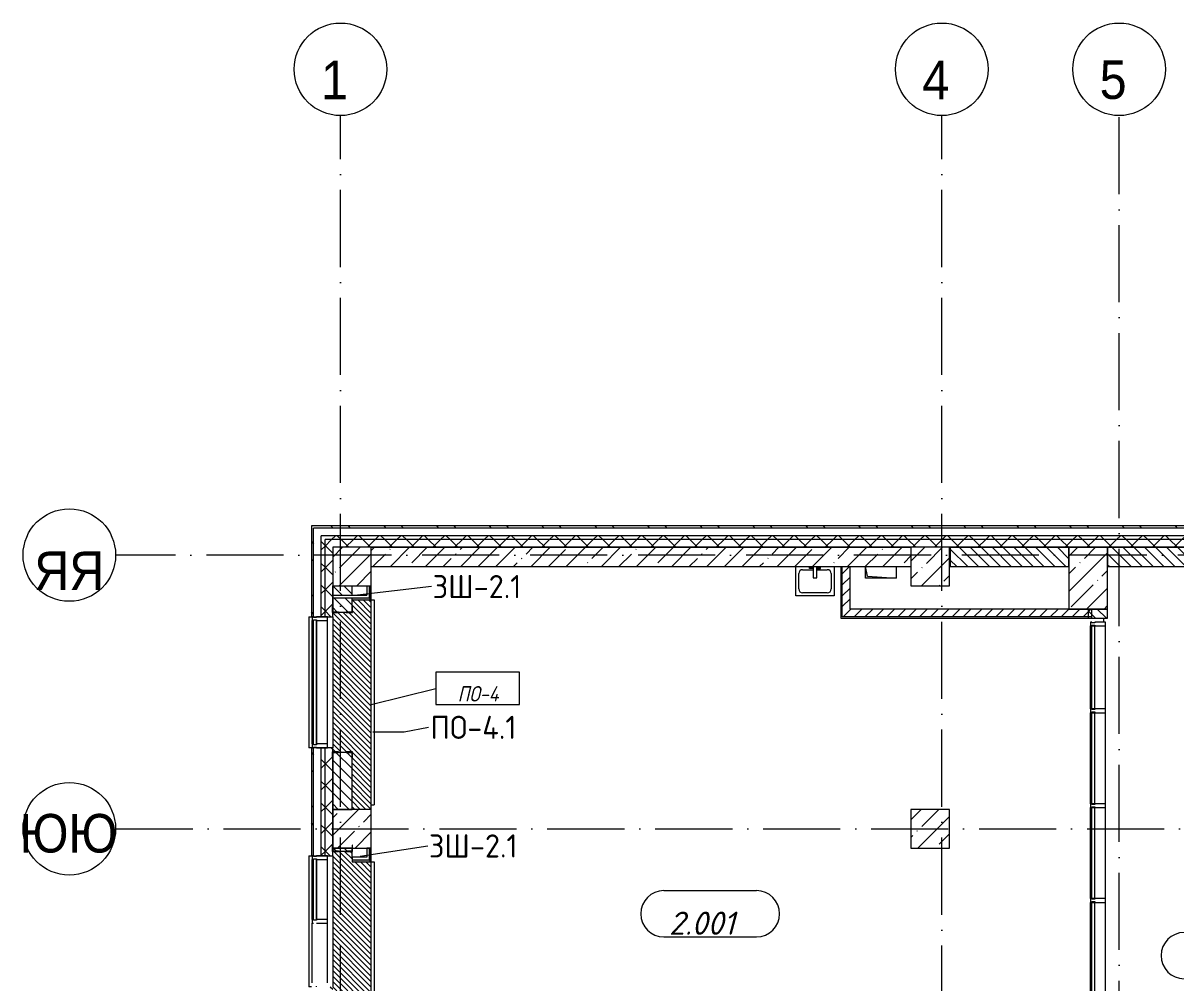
# Model space of a CAD drawing. Header units: millimetres. Extents: x -6467 to 106027, y -7090 to 195095.
# Drawn here: x -6467 to 8488, y 80031 to 92481 of the extents above; entities that cross this region are included whole.
import ezdxf

# ---------------------------------------------------------------- set-up
doc = ezdxf.new("R2010")
doc.units = ezdxf.units.MM
doc.linetypes.add('50_200_ШТРИХ_1Т_ш5_п1_п1_', pattern=[1400, 1000, -200, 0, -200])
for name, color, linetype, lineweight, true_color in [('A-AREA-IDEN-1', 7, 'Continuous', 9, 0xaaaaaa), ('A-FLOR-PATT-1', 7, 'Continuous', 5, 0xd61c12), ('A-GENM-1', 7, 'Continuous', 9, 0xaaaaaa), ('A-GENM-2', 7, 'Continuous', 20, 0xaaaaaa), ('A-WALL-1', 7, 'Continuous', 5, 0x77b143), ('A-WALL-3', 7, 'Continuous', 5, 0x787878), ('I-WALL-1', 7, 'Continuous', 5, 0x787878), ('M-EQPM-1', 7, 'Continuous', 9, 0xaaaaaa), ('M-EQPM-2', 7, 'Continuous', 9, 0xe2e2e2), ('P-SANR-FIXT-1', 7, 'Continuous', 9, 0xaaaaaa), ('Оси-1', 7, 'Continuous', 20, 0xaaaaaa), ('Оси-2', 7, 'Continuous', 9, 0xaaaaaa), ('Оси-3', 7, '50_200_ШТРИХ_1Т_ш5_п1_п1_', 9, 0xaaaaaa)]:
    doc.layers.add(name, color=color, linetype=linetype, lineweight=lineweight, true_color=true_color)
for name, color, linetype, lineweight in [('A-FLOR', 7, 'Continuous', 9), ('A-FLOR-IDEN', 7, 'Continuous', 9), ('A-GLAZ', 7, 'Continuous', 5), ('A-GLAZ-CWMG', 7, 'Continuous', 9), ('A-GLAZ-CWMG-1', 7, 'Continuous', 20), ('A-WALL', 7, 'Continuous', 5), ('A-WALL-FNSH-1', 7, 'Continuous', 5), ('A-WALL-IDEN', 7, 'Continuous', 9), ('I-WALL', 7, 'Continuous', 5), ('S-COLS', 7, 'Continuous', 9), ('S-COLS-1', 7, 'Continuous', 5)]:
    doc.layers.add(name, color=color, linetype=linetype, lineweight=lineweight)
doc.styles.add('Arial', font='arial.ttf', dxfattribs={"width": 0.9, "height": 500})
doc.styles.add('GOST Common', font='', dxfattribs={"height": 300})
doc.styles.add('GOST Common_I', font='', dxfattribs={"width": 0.9, "height": 200})
doc.styles.add('ISOCPEUR_I', font='isocpeui.ttf', dxfattribs={"height": 300})
doc.styles.get('GOST Common').set_extended_font_data('GOST Common')
doc.styles.get('GOST Common_I').set_extended_font_data('GOST Common', italic=True)
pattern_1 = [(135, (0, 0), (-70.71068, -70.71068), [])]
pattern_2 = [(45, (0, 0), (-228.0985, 228.0985), []), (45, (228.1, 0), (-228.0985, 228.0985), [403.225, -80.645, 6.706, -73.939])]
pattern_3 = [(135, (0, 0), (-342.1478, -342.1478), []), (135, (228.1, 0), (-342.1478, -342.1478), [])]
pattern_4 = [(45, (0, 0), (-141.42136, 141.42136), []), (135, (0, 0), (-141.42136, -141.42136), [])]
pattern_5 = [(0, (0, 0), (406.4, 101.6), [6.706, -298.094, 6.706, -298.094, -1625.6]), (0, (0, 0), (406.4, 101.6), [-609.6, 6.706, -602.894, 6.706, -298.094, -711.2]), (0, (0, 0), (406.4, 101.6), [-1524, 6.706, -196.494, 6.706, -501.294]), (120, (152.4, 50.8), (-291.18818, 301.15272), [6.706, -298.094, 6.706, -298.094, -1625.6]), (120, (152.4, 50.8), (-291.18818, 301.15272), [-609.6, 6.706, -602.894, 6.706, -298.094, -711.2]), (120, (152.4, 50.8), (-291.18818, 301.15272), [-1524, 6.706, -196.494, 6.706, -501.294]), (240, (203.2, 254), (-115.21182, -402.75272), [6.706, -298.094, 6.706, -298.094, -1625.6]), (240, (203.2, 254), (-115.21182, -402.75272), [-609.6, 6.706, -602.894, 6.706, -298.094, -711.2]), (240, (203.2, 254), (-115.21182, -402.75272), [-1524, 6.706, -196.494, 6.706, -501.294])]
pattern_6 = [(45, (0, 0), (-70.71068, 70.71068), [])]

# ---------------------------------------------------------------- blocks, each defined once
blk = doc.blocks.new('BSC_Колонна _Прямоугольная - 500х500-V19-АИ_План этажа Радиаторы_2')
at = {"layer": 'S-COLS-1'}
h = blk.add_hatch(dxfattribs=at)
h.set_pattern_fill('FP_47', color=256, style=0, pattern_type=2)
h.set_pattern_definition([(45, (2200, -85431.04), (-228.0985, 228.0985), []), (45, (2428.1, -85431.04), (-228.0985, 228.0985), [403.225, -80.645, 6.706, -73.939])])
h.paths.add_polyline_path([(-250, -250), (250, -250), (250, 250), (-250, 250), (-250, 136)])
for p, q in [((250, 250), (-250, 250)), ((-250, 250), (-250, -250)), ((250, -250), (250, 250)), ((-250, -250), (250, -250))]:
    blk.add_line(p, q, dxfattribs=at)
blk = doc.blocks.new('BSC_Колонна _Прямоугольная - 500х500-V20-АИ_План этажа Радиаторы_2')
at = {"layer": 'S-COLS-1'}
h = blk.add_hatch(dxfattribs=at)
h.set_pattern_fill('FP_48', color=256, style=0, pattern_type=2)
h.set_pattern_definition([(45, (-5300, -85431.04), (-228.0985, 228.0985), []), (45, (-5071.9, -85431.04), (-228.0985, 228.0985), [403.225, -80.645, 6.706, -73.939])])
h.paths.add_polyline_path([(-250, -250), (250, -250), (250, 250), (-250, 250)])
for p, q in [((250, 250), (-250, 250)), ((-250, 250), (-250, -250)), ((250, -250), (250, 250)), ((-250, -250), (250, -250))]:
    blk.add_line(p, q, dxfattribs=at)
blk = doc.blocks.new('SND_2D_Раковина1 - 400х300-V25-АИ_План этажа Радиаторы_2')
at = {"layer": 'P-SANR-FIXT-1'}
for p, q in [((-250, -220), (-250, 160)), ((-70, 150), (-25, 150)), ((-70, 135), (-70, 150)), ((-25, 160), (-25, 15)), ((25, 15), (25, 160)), ((70, 150), (25, 150)), ((70, 135), (70, 150)), ((250, 160), (250, -220)), ((-210, -130), (-210, 70)), ((-160, 120), (-25, 120)), ((-25, 135), (-70, 135)), ((-25, 15), (25, 15)), ((25, 135), (70, 135)), ((25, 120), (160, 120)), ((210, 70), (210, -130)), ((250, -220), (-250, -220)), ((160, -180), (-160, -180))]:
    blk.add_line(p, q, dxfattribs=at)
for centre, start, end in [((-160, 70), 90, 180), ((160, 70), 0, 90), ((-160, -130), 180, 270), ((160, -130), 270, 0)]:
    blk.add_arc(centre, 50, start, end, dxfattribs=at)
blk = doc.blocks.new('Прямоугольный импост - Импост структурный с накладкой - 180мм-V231-АИ_План этажа Радиаторы_2')
at = {"layer": 'A-GLAZ-CWMG'}
for p, q in [((49825, 55111), (49050, 55111)), ((49825, 54931), (49050, 54931)), ((49825, 54914), (49050, 54914))]:
    blk.add_line(p, q, dxfattribs=at)
blk = doc.blocks.new('Прямоугольный импост - Импост структурный с накладкой - 180мм-22437098-АИ_План этажа Радиаторы_2')
at = {"layer": 'A-GLAZ-CWMG-1'}
for p, q in [((-50, 0), (-50, 17)), ((-50, 17), (0, 17)), ((-40, 0), (-50, 0)), ((-40, -40), (-40, 0)), ((0, 0), (-10, 0)), ((-10, 0), (-10, -40)), ((0, 17), (0, 0)), ((-50, -180), (-50, -40)), ((-50, -40), (-40, -40)), ((-10, -40), (0, -40)), ((0, -40), (0, -180)), ((0, -180), (-50, -180))]:
    blk.add_line(p, q, dxfattribs=at)
blk = doc.blocks.new('Прямоугольный импост - Импост структурный с накладкой - 180мм-22437099-АИ_План этажа Радиаторы_2')
at = {"layer": 'A-GLAZ-CWMG-1'}
for p, q in [((0, 17), (-50, 17)), ((-50, 17), (-50, 0)), ((-50, 0), (-40, 0)), ((-40, 0), (-40, -40)), ((-10, -40), (-10, 0)), ((-10, 0), (0, 0)), ((0, 0), (0, 17)), ((-40, -40), (-50, -40)), ((-50, -40), (-50, -180)), ((0, -40), (-10, -40)), ((0, -180), (0, -40)), ((-50, -180), (0, -180))]:
    blk.add_line(p, q, dxfattribs=at)
blk = doc.blocks.new('Прямоугольный импост - Импост структурный с накладкой - 180мм-22437089-АИ_План этажа Радиаторы_2')
at = {"layer": 'A-GLAZ-CWMG'}
for p, q in [((47650, 55111), (46050, 55111)), ((47650, 54931), (46050, 54931)), ((47650, 54914), (46050, 54914))]:
    blk.add_line(p, q, dxfattribs=at)
blk = doc.blocks.new('Прямоугольный импост - Импост структурный с накладкой - 180мм-V232-АИ_План этажа Радиаторы_2')
at = {"layer": 'A-GLAZ-CWMG'}
for p, q in [((6637, 55111), (5862, 55111)), ((6637, 54914), (5862, 54914))]:
    blk.add_line(p, q, dxfattribs=at)
blk = doc.blocks.new('Прямоугольный импост - Импост структурный с накладкой - 180мм-V237-АИ_План этажа Радиаторы_2')
at = {"layer": 'A-GLAZ-CWMG-1'}
for p, q in [((-25, 0), (-25, 17)), ((-25, 17), (25, 17)), ((-15, 0), (-25, 0)), ((-15, -40), (-15, 0)), ((25, 17), (25, 0)), ((-25, -180), (-25, -40)), ((-25, -40), (-15, -40)), ((25, -40), (25, -180)), ((25, -180), (-25, -180))]:
    blk.add_line(p, q, dxfattribs=at)
blk = doc.blocks.new('Прямоугольный импост - Импост структурный с накладкой - 180мм-22437157-АИ_План этажа Радиаторы_2')
at = {"layer": 'A-GLAZ-CWMG-1'}
for p, q in [((0, 17), (-50, 17)), ((-50, 17), (-50, 0)), ((-50, 0), (-40, 0)), ((-40, 0), (-40, -40)), ((-10, -40), (-10, 0)), ((-10, 0), (0, 0)), ((0, 0), (0, 17)), ((-40, -40), (-50, -40)), ((-50, -40), (-50, -180)), ((0, -40), (-10, -40)), ((0, -180), (0, -40)), ((-50, -180), (0, -180))]:
    blk.add_line(p, q, dxfattribs=at)
blk = doc.blocks.new('Канал вертикальный прямоугольный - Шахта - значок проема-24087328-АИ_План этажа Радиаторы_2')
at = {"layer": 'M-EQPM-2'}
blk.add_hatch(color=256, dxfattribs=at).paths.add_polyline_path([(75, 200), (-75, 200), (-75, -200), (-47.5, 172.5)])
at = {"layer": 'M-EQPM-1'}
for p, q in [((-75, -200), (-75, 200)), ((-75, 200), (75, 200)), ((-47.5, 172.5), (-75, -200)), ((-47.5, 172.5), (75, 200)), ((75, 200), (75, -200)), ((75, -200), (-75, -200))]:
    blk.add_line(p, q, dxfattribs=at)
blk = doc.blocks.new('Фахверк _газобетон торцы_228 - Фахверк _газобетон торцы_-25571112-АИ_План этажа Радиаторы_2')
at = {"layer": 'A-GENM-2'}
for p, q in [((89406, 11135), (89325, 11135)), ((89325, 11135), (89325, 11129)), ((89325, 11129), (89400, 11129)), ((89400, 11129), (89400, 11054)), ((89406, 11054), (89406, 11135)), ((89400, 11054), (89406, 11054)), ((89400, 10954), (89400, 10879)), ((89406, 10954), (89400, 10954)), ((89406, 10873), (89406, 10954)), ((89400, 10879), (89325, 10879)), ((89325, 10879), (89325, 10873)), ((89325, 10873), (89406, 10873))]:
    blk.add_line(p, q, dxfattribs=at)
blk = doc.blocks.new('Фахверк _газобетон торцы_229 - Фахверк _газобетон торцы_-25571132-АИ_План этажа Радиаторы_2')
at = {"layer": 'A-GENM-2'}
for p, q in [((89406, 156989), (89325, 156989)), ((89325, 156989), (89325, 156983)), ((89325, 156983), (89400, 156983)), ((89400, 156983), (89400, 156908)), ((89400, 156908), (89406, 156908)), ((89406, 156908), (89406, 156989)), ((89400, 156733), (89325, 156733)), ((89325, 156733), (89325, 156727)), ((89325, 156727), (89406, 156727)), ((89406, 156808), (89400, 156808)), ((89400, 156808), (89400, 156733)), ((89406, 156727), (89406, 156808))]:
    blk.add_line(p, q, dxfattribs=at)
blk = doc.blocks.new('Фахверк _газобетон торцы_230 - Фахверк _газобетон торцы_-25571152-АИ_План этажа Радиаторы_2')
at = {"layer": 'A-GENM-2'}
for p, q in [((89406, 11135), (89325, 11135)), ((89325, 11135), (89325, 11129)), ((89325, 11129), (89400, 11129)), ((89400, 11129), (89400, 11054)), ((89406, 11054), (89406, 11135)), ((89400, 11054), (89406, 11054)), ((89400, 10954), (89400, 10879)), ((89406, 10954), (89400, 10954)), ((89406, 10873), (89406, 10954)), ((89400, 10879), (89325, 10879)), ((89325, 10879), (89325, 10873)), ((89325, 10873), (89406, 10873))]:
    blk.add_line(p, q, dxfattribs=at)
blk = doc.blocks.new('Фахверк _газобетон торцы_437 - Фахверк _газобетон торцы_-25577405-АИ_План этажа Радиаторы_2')
at = {"layer": 'A-GENM-2'}
for p, q in [((89406, 11135), (89325, 11135)), ((89325, 11135), (89325, 11129)), ((89325, 11129), (89400, 11129)), ((89400, 11129), (89400, 11054)), ((89406, 11054), (89406, 11135)), ((89400, 11054), (89406, 11054)), ((89400, 10954), (89400, 10879)), ((89406, 10954), (89400, 10954)), ((89406, 10873), (89406, 10954)), ((89400, 10879), (89325, 10879)), ((89325, 10879), (89325, 10873)), ((89325, 10873), (89406, 10873))]:
    blk.add_line(p, q, dxfattribs=at)
blk = doc.blocks.new('Отлив_СКБ - Отлив витража-V393-АИ_План этажа Радиаторы_2')
at = {"layer": 'A-GLAZ'}
for p, q in [((0, 67), (0, 100)), ((1700, 100), (0, 100)), ((0, 2), (10, 2)), ((40, 2), (1660, 2)), ((1690, 2), (1700, 2)), ((1700, 100), (1700, 67)), ((1650, 0), (50, 0))]:
    blk.add_line(p, q, dxfattribs=at)
blk = doc.blocks.new('Отлив_СКБ - Отлив витража-V394-АИ_План этажа Радиаторы_2')
at = {"layer": 'A-GLAZ'}
for p, q in [((0, 67), (0, 100)), ((1700, 100), (0, 100)), ((0, 2), (10, 2)), ((865, 2), (1660, 2)), ((1690, 2), (1700, 2)), ((1700, 100), (1700, 67)), ((1650, 0), (875, 0))]:
    blk.add_line(p, q, dxfattribs=at)
blk = doc.blocks.new('Прямоугольный импост - Импост структурный с накладкой - 180мм-29769736-АИ_План этажа Радиаторы_2')
at = {"layer": 'A-GLAZ-CWMG'}
for p, q in [((7378, 82356), (7378, 83536)), ((7395, 83536), (7435, 83536)), ((7395, 82356), (7395, 83536)), ((7435, 82356), (7435, 83536)), ((7575, 82356), (7575, 83536)), ((7435, 82356), (7395, 82356))]:
    blk.add_line(p, q, dxfattribs=at)
blk = doc.blocks.new('Прямоугольный импост - Импост структурный с накладкой - 180мм-20786475-АИ_План этажа Радиаторы_2')
at = {"layer": 'A-GLAZ-CWMG-1'}
for p, q in [((-25, 0), (-25, 17)), ((-25, 17), (25, 17)), ((-15, 0), (-25, 0)), ((-15, -40), (-15, 0)), ((25, 0), (15, 0)), ((15, 0), (15, -40)), ((25, 17), (25, 0)), ((-25, -180), (-25, -40)), ((-25, -40), (-15, -40)), ((15, -40), (25, -40)), ((25, -40), (25, -180)), ((25, -180), (-25, -180))]:
    blk.add_line(p, q, dxfattribs=at)
blk = doc.blocks.new('Прямоугольный импост - Импост структурный с накладкой - 180мм-22600704-АИ_План этажа Радиаторы_2')
at = {"layer": 'A-GLAZ-CWMG'}
for p, q in [((7378, 83586), (7378, 84661)), ((7395, 84661), (7435, 84661)), ((7395, 83586), (7395, 84661)), ((7435, 83586), (7435, 84661)), ((7575, 83586), (7575, 84661)), ((7435, 83586), (7395, 83586))]:
    blk.add_line(p, q, dxfattribs=at)
blk = doc.blocks.new('Ось сетки - Круг_Ø6_00__ISO-2_5_0_9K_-17386508-АИ_План этажа Радиаторы_2')
at = {"layer": 'Оси-1'}
blk.add_circle((0, 0), 3, dxfattribs=at)
blk = doc.blocks.new('AAR_СКБ_Марка_помещения_1_5 ммп - Номер-27962133-АИ_План этажа Радиаторы_2')
at = {"layer": 'A-AREA-IDEN-1'}
for p, q in [((-2.987, 3), (3.013, 3)), ((-2.987, 0), (3.013, 0))]:
    blk.add_line(p, q, dxfattribs=at)
for centre, start, end in [((-2.987, 1.5), 90, 270), ((3.013, 1.5), 270, 90)]:
    blk.add_arc(centre, 1.5, start, end, dxfattribs=at)
blk = doc.blocks.new('AAR_СКБ_Марка_Перекрытия_1 мм - Марка пола-27961726-АИ_План этажа Радиаторы_2')
at = {"layer": 'A-FLOR-IDEN'}
for p, q in [((2.723, 2.101), (-2.69, 2.101)), ((-2.69, 2.101), (-2.69, 0)), ((2.723, 0), (2.723, 2.101)), ((-2.69, 0), (2.723, 0))]:
    blk.add_line(p, q, dxfattribs=at)

msp = doc.modelspace()

# ---------------------------------------------------------------- hatches: boundary and pattern name
at = {"layer": 'A-FLOR-PATT-1'}
h = msp.add_hatch(dxfattribs=at)
h.set_pattern_fill('FP_346', color=256, style=0, pattern_type=2)
h.set_pattern_definition([(315, (-2200, 83730.87), (35.3553, 35.3553), [])])
h.paths.add_polyline_path([(-2200, 82281), (-1950, 82281), (-1950, 85001), (-2200, 85001), (-2200, 84916), (-2194, 84916), (-2194, 84835), (-2275, 84835), (-2275, 84841), (-2375, 84841), (-2375, 84835), (-2450, 84835), (-2450, 83027), (-2375, 83027), (-2375, 83021), (-2275, 83021), (-2275, 83027), (-2194, 83027), (-2194, 82946), (-2200, 82946), (-2200, 82752)])
h = msp.add_hatch(dxfattribs=at)
h.set_pattern_fill('FP_345', color=256, style=0, pattern_type=2)
h.set_pattern_definition([(315, (-2200, 79305.87), (35.3553, 35.3553), [])])
h.paths.add_polyline_path([(-2194, 77021), (-1950, 77021), (-1950, 81601), (-2200, 81601), (-2200, 81735), (-2275, 81735), (-2275, 81741), (-2375, 81741), (-2375, 81735), (-2450, 81735), (-2449, 79927), (-2375, 79927), (-2375, 79921), (-2275, 79921), (-2275, 79927), (-2194, 79927), (-2194, 79846), (-2200, 79846), (-2200, 78916), (-2194, 78916), (-2194, 78835), (-2275, 78835), (-2275, 78841), (-2375, 78841), (-2375, 78835), (-2450, 78835), (-2450, 77027), (-2375, 77027), (-2375, 77021), (-2275, 77021), (-2275, 77027), (-2194, 77027), (-2194, 77022)])
at = {"layer": 'A-WALL'}
h = msp.add_hatch(dxfattribs=at)
h.set_pattern_fill('FP_125', color=256, style=0, pattern_type=2)
h.set_pattern_definition(pattern_4)
h.paths.add_polyline_path([(-2600, 55031), (-2550, 55031), (-2550, 56181), (-2600, 56181), (-2600, 55298)])
h.paths.add_polyline_path([(-2570, 57881), (-2550, 57881), (-2550, 59181), (-2600, 59181), (-2600, 57881)])
h.paths.add_polyline_path([(-2600, 60881), (-2550, 60881), (-2550, 62181), (-2600, 62181), (-2600, 60930)])
h.paths.add_polyline_path([(-2550, 63881), (-2550, 65181), (-2600, 65181), (-2600, 63881), (-2570, 63881)])
h.paths.add_polyline_path([(-2570, 66881), (-2550, 66881), (-2550, 68081), (-2600, 68081), (-2600, 66881)])
h.paths.add_polyline_path([(-2600, 69781), (-2550, 69781), (-2550, 71091), (-2600, 71091), (-2600, 70081)])
h.paths.add_polyline_path([(-2570, 72791), (-2550, 72791), (-2550, 74081), (-2600, 74081), (-2600, 72791)])
h.paths.add_polyline_path([(-2600, 75781), (-2550, 75781), (-2550, 77081), (-2600, 77081), (-2600, 76416)])
h.paths.add_polyline_path([(-2570, 78781), (-2550, 78781), (-2550, 79981), (-2600, 79981), (-2600, 78781)])
h.paths.add_polyline_path([(-2600, 81681), (-2550, 81681), (-2550, 83081), (-2600, 83081), (-2600, 82048)])
h.paths.add_polyline_path([(-2570, 84781), (-2550, 84781), (-2550, 85831), (-2600, 85831), (-2600, 84781)])
h = msp.add_hatch(dxfattribs=at)
h.set_pattern_fill('FP_125', color=256, style=0, pattern_type=2)
h.set_pattern_definition(pattern_4)
h.paths.add_polyline_path([(20562, 85781), (21169, 85781), (21169, 85831), (20562, 85831)])
h.paths.add_polyline_path([(9602, 85781), (9602, 85831), (-2550, 85831), (-2550, 85781), (9472, 85781)])
h = msp.add_hatch(dxfattribs=at)
h.set_pattern_fill('FP_125', color=256, style=0, pattern_type=2)
h.set_pattern_definition(pattern_4)
h.paths.add_polyline_path([(-2450, 55081), (-2450, 56181), (-2550, 56181), (-2550, 55081)])
h.paths.add_polyline_path([(-2450, 57881), (-2450, 59181), (-2550, 59181), (-2550, 57881)])
h.paths.add_polyline_path([(-2450, 60881), (-2450, 62181), (-2550, 62181), (-2550, 60881)])
h.paths.add_polyline_path([(-2550, 63881), (-2450, 63881), (-2450, 65181), (-2550, 65181), (-2550, 64450)])
h.paths.add_polyline_path([(-2550, 66881), (-2450, 66881), (-2450, 68081), (-2550, 68081), (-2550, 67181)])
h.paths.add_polyline_path([(-2550, 69781), (-2450, 69781), (-2450, 71091), (-2550, 71091), (-2550, 70081)])
h.paths.add_polyline_path([(-2450, 72791), (-2450, 74081), (-2550, 74081), (-2550, 72791)])
h.paths.add_polyline_path([(-2450, 75781), (-2450, 77081), (-2550, 77081), (-2550, 75781)])
h.paths.add_polyline_path([(-2450, 78781), (-2450, 79981), (-2550, 79981), (-2550, 78781)])
h.paths.add_polyline_path([(-2550, 81681), (-2450, 81681), (-2450, 83081), (-2550, 83081), (-2550, 82048)])
h.paths.add_polyline_path([(-2450, 84781), (-2450, 85781), (-2550, 85781), (-2550, 84781)])
h = msp.add_hatch(dxfattribs=at)
h.set_pattern_fill('FP_125', color=256, style=0, pattern_type=2)
h.set_pattern_definition(pattern_4)
h.paths.add_polyline_path([(21169, 85681), (21169, 85781), (20562, 85781), (20562, 85681), (21099, 85681)])
h.paths.add_polyline_path([(9602, 85681), (9602, 85781), (-2450, 85781), (-2450, 85681), (9472, 85681)])
h = msp.add_hatch(dxfattribs=at)
h.set_pattern_fill('FP_1', color=256, style=0, pattern_type=2)
h.set_pattern_definition(pattern_2)
h.paths.add_polyline_path([(5550, 85431), (5560, 85431), (5560, 85681), (5550, 85681)])
h.paths.add_polyline_path([(5050, 85431), (5050, 85681), (-1950, 85681), (-1950, 85431), (4488, 85431)])
at = {"layer": 'A-WALL-1'}
for points in [[(-1950, 85001), (-1950, 85181), (-1975, 85181), (-1975, 85001)], [(-1975, 85001), (-1975, 85026), (-2200, 85026), (-2200, 85001), (-2010, 85001)], [(-1950, 81601), (-1950, 81781), (-1975, 81781), (-1975, 81601)], [(-1975, 81601), (-1975, 81626), (-2200, 81626), (-2200, 81601), (-2010, 81601)]]:
    msp.add_hatch(color=256, dxfattribs=at).paths.add_polyline_path(points)
at = {"layer": 'A-WALL-3'}
h = msp.add_hatch(dxfattribs=at)
h.set_pattern_fill('FP_124', color=256, style=0, pattern_type=2)
h.set_pattern_definition(pattern_3)
h.paths.add_polyline_path([(-2727, 54904), (-2700, 54904), (-2700, 56181), (-2727, 56181), (-2727, 55298)])
h.paths.add_polyline_path([(-2727, 57881), (-2700, 57881), (-2700, 59181), (-2727, 59181), (-2727, 58114)])
h.paths.add_polyline_path([(-2700, 60881), (-2700, 62181), (-2727, 62181), (-2727, 60881)])
h.paths.add_polyline_path([(-2727, 63881), (-2700, 63881), (-2700, 65181), (-2727, 65181), (-2727, 64450)])
h.paths.add_polyline_path([(-2727, 66881), (-2700, 66881), (-2700, 68081), (-2727, 68081), (-2727, 67265)])
h.paths.add_polyline_path([(-2700, 69781), (-2700, 71091), (-2727, 71091), (-2727, 69781)])
h.paths.add_polyline_path([(-2700, 72791), (-2700, 74081), (-2727, 74081), (-2727, 72791)])
h.paths.add_polyline_path([(-2700, 75781), (-2700, 77081), (-2727, 77081), (-2727, 75781)])
h.paths.add_polyline_path([(-2700, 78781), (-2700, 79981), (-2727, 79981), (-2727, 78781)])
h.paths.add_polyline_path([(-2700, 81681), (-2700, 83081), (-2727, 83081), (-2727, 81681)])
h.paths.add_polyline_path([(-2700, 84781), (-2700, 85958), (-2727, 85958), (-2727, 84781)])
h = msp.add_hatch(dxfattribs=at)
h.set_pattern_fill('FP_124', color=256, style=0, pattern_type=2)
h.set_pattern_definition(pattern_3)
h.paths.add_polyline_path([(21169, 85931), (21169, 85958), (20562, 85958), (20562, 85931), (21099, 85931)])
h.paths.add_polyline_path([(9472, 85931), (9602, 85931), (9602, 85958), (-2700, 85958), (-2700, 85931), (7811, 85931)])
at = {"layer": 'I-WALL'}
h = msp.add_hatch(dxfattribs=at)
h.set_pattern_fill('FP_2', color=256, style=0, pattern_type=2)
h.set_pattern_definition(pattern_1)
h.paths.add_polyline_path([(21099, 85431), (23000, 85431), (23000, 85681), (20562, 85681), (20562, 85431)])
h.paths.add_polyline_path([(9400, 85431), (9400, 85681), (5560, 85681), (5560, 85431), (7100, 85431), (7100, 85681), (7600, 85681), (7600, 85431), (7811, 85431)])
h = msp.add_hatch(dxfattribs=at)
h.set_pattern_fill('FP_4', color=256, style=0, pattern_type=2)
h.set_pattern_definition(pattern_6)
h.paths.add_polyline_path([(4260, 84781), (4260, 85431), (4160, 85431), (4160, 84781)])
h = msp.add_hatch(dxfattribs=at)
h.set_pattern_fill('FP_2', color=256, style=0, pattern_type=2)
h.set_pattern_definition(pattern_1)
h.paths.add_polyline_path([(-2200, 55681), (-2200, 55811), (-2450, 55811), (-2450, 55681)])
h.paths.add_polyline_path([(-2200, 55846), (-2200, 56121), (-2450, 56121), (-2450, 55846)])
h.paths.add_polyline_path([(-2200, 57941), (-2200, 58681), (-2450, 58681), (-2450, 57941)])
h.paths.add_polyline_path([(-2450, 60941), (-2200, 60941), (-2200, 61376), (-2450, 61376)])
h.paths.add_polyline_path([(-2200, 61411), (-2200, 61531), (-2450, 61531), (-2450, 61411)])
h.paths.add_polyline_path([(-2200, 62031), (-2200, 62121), (-2450, 62121), (-2450, 62031)])
h.paths.add_polyline_path([(-2450, 63941), (-2200, 63941), (-2200, 65121), (-2450, 65121), (-2450, 64450)])
h.paths.add_polyline_path([(-2200, 66941), (-2200, 67026), (-2450, 67026), (-2450, 66941)])
h.paths.add_polyline_path([(-2450, 67061), (-2200, 67061), (-2200, 67181), (-2450, 67181)])
h.paths.add_polyline_path([(-2450, 67681), (-2200, 67681), (-2200, 68021), (-2450, 68021), (-2450, 67969)])
h.paths.add_polyline_path([(-2450, 69841), (-2200, 69841), (-2200, 71031), (-2450, 71031), (-2450, 70081)])
h.paths.add_polyline_path([(-2200, 72851), (-2200, 73031), (-2450, 73031), (-2450, 72851)])
h.paths.add_polyline_path([(-2200, 73531), (-2200, 73686), (-2450, 73686), (-2450, 73531)])
h.paths.add_polyline_path([(-2450, 73721), (-2200, 73721), (-2200, 74021), (-2450, 74021), (-2450, 73953)])
h.paths.add_polyline_path([(-2200, 75841), (-2200, 76331), (-2450, 76331), (-2450, 75841)])
h.paths.add_polyline_path([(-2200, 76831), (-2200, 76961), (-2450, 76961), (-2450, 76831)])
h.paths.add_polyline_path([(-2450, 76996), (-2200, 76996), (-2200, 77021), (-2450, 77021)])
h.paths.add_polyline_path([(-2200, 78841), (-2200, 79921), (-2450, 79921), (-2450, 78841)])
h.paths.add_polyline_path([(-2200, 81741), (-2200, 81781), (-2450, 81781), (-2450, 81741)])
h.paths.add_polyline_path([(-2200, 82281), (-2200, 83021), (-2450, 83021), (-2450, 82281)])
h.paths.add_polyline_path([(-2200, 84841), (-2200, 85026), (-2450, 85026), (-2450, 84841)])
h.paths.add_polyline_path([(-2200, 85061), (-2200, 85181), (-2450, 85181), (-2450, 85061)])
h = msp.add_hatch(dxfattribs=at)
h.set_pattern_fill('FP_4', color=256, style=0, pattern_type=2)
h.set_pattern_definition(pattern_6)
h.paths.add_polyline_path([(7395, 84781), (7395, 84881), (4260, 84881), (4260, 84781), (6150, 84781)])
h = msp.add_hatch(dxfattribs=at)
h.set_pattern_fill('FP_2', color=256, style=0, pattern_type=2)
h.set_pattern_definition(pattern_1)
h.paths.add_polyline_path([(7600, 84761), (7600, 84881), (7350, 84881), (7350, 84761)])
at = {"layer": 'I-WALL-1'}
h = msp.add_hatch(dxfattribs=at)
h.set_pattern_fill('FP_3', color=256, style=0, pattern_type=2)
h.set_pattern_definition(pattern_5)
h.paths.add_polyline_path([(4160, 84761), (4160, 85431), (4140, 85431), (4140, 84761)])
h = msp.add_hatch(dxfattribs=at)
h.set_pattern_fill('FP_3', color=256, style=0, pattern_type=2)
h.set_pattern_definition(pattern_5)
h.paths.add_polyline_path([(7395, 84761), (7395, 84781), (4160, 84781), (4160, 84761), (6150, 84761)])
at = {"layer": 'S-COLS-1'}
h = msp.add_hatch(dxfattribs=at)
h.set_pattern_fill('FP_1', color=256, style=0, pattern_type=2)
h.set_pattern_definition(pattern_2)
h.paths.add_polyline_path([(7600, 84881), (7600, 85681), (7100, 85681), (7100, 84881)])
h = msp.add_hatch(dxfattribs=at)
h.set_pattern_fill('FP_1', color=256, style=0, pattern_type=2)
h.set_pattern_definition(pattern_2)
h.paths.add_polyline_path([(-2200, 81781), (-1950, 81781), (-1950, 82281), (-2450, 82281), (-2450, 81781)])
h = msp.add_hatch(dxfattribs=at)
h.set_pattern_fill('FP_1', color=256, style=0, pattern_type=2)
h.set_pattern_definition(pattern_2)
h.paths.add_polyline_path([(5550, 81781), (5550, 82281), (5050, 82281), (5050, 81781)])

# ---------------------------------------------------------------- linework, layer by layer
at = {"layer": 'A-FLOR'}
for p, q in [((-1950, 82281), (-1950, 85001)), ((-2450, 84781), (-2450, 83081)), ((7550, 84711), (7550, 84761)), ((-2450, 81681), (-2450, 79981)), ((-2200, 81661), (-2200, 81735)), ((-1950, 77021), (-1950, 81601))]:
    msp.add_line(p, q, dxfattribs=at)
at = {"layer": 'A-FLOR-IDEN'}
msp.add_line((-1950, 83641), (-1112, 83851), dxfattribs=at)
at = {"layer": 'A-WALL'}
for p, q in [((-2700, 84781), (-2700, 85931)), ((9602, 85931), (-2700, 85931)), ((-2600, 84781), (-2600, 85831)), ((9602, 85831), (-2600, 85831)), ((-2550, 84781), (-2550, 85781)), ((9602, 85781), (-2550, 85781)), ((5050, 85681), (-1950, 85681)), ((9400, 85681), (5550, 85681)), ((5560, 85681), (5560, 85431)), ((7100, 85431), (7100, 85681)), ((7100, 85681), (7600, 85681)), ((7600, 85681), (7600, 85431)), ((-1950, 85431), (5050, 85431)), ((4160, 84781), (4160, 85431)), ((5550, 85431), (7100, 85431)), ((7600, 85431), (9400, 85431)), ((-2450, 85181), (-2450, 84841)), ((-2200, 85061), (-2200, 85181)), ((-2010, 85181), (-2010, 85061)), ((-1975, 85026), (-1975, 85181)), ((-2450, 85061), (-2010, 85061)), ((-2450, 85026), (-1975, 85026)), ((-2200, 84841), (-2200, 85026)), ((-1950, 85001), (-1915, 85001)), ((-1915, 85001), (-1915, 82341)), ((-2450, 84841), (-2200, 84841)), ((7350, 84881), (7350, 84761)), ((7600, 84881), (7350, 84881)), ((7600, 84761), (7600, 84881)), ((7395, 84781), (4160, 84781)), ((7350, 84761), (7600, 84761)), ((-2700, 81681), (-2700, 83081)), ((-2600, 81681), (-2600, 83081)), ((-2550, 81681), (-2550, 83081)), ((-2200, 83021), (-2450, 83021)), ((-2450, 83021), (-2450, 82281)), ((-2200, 82281), (-2200, 83021)), ((-2450, 82281), (-2200, 82281)), ((-1950, 82341), (-1915, 82341)), ((-2450, 81781), (-2450, 81741)), ((-2200, 81781), (-2450, 81781)), ((-2450, 81741), (-2200, 81741)), ((-2200, 81741), (-2200, 81781)), ((-2010, 81661), (-2200, 81661)), ((-2200, 81661), (-2200, 81626)), ((-2010, 81781), (-2010, 81661)), ((-1975, 81781), (-2010, 81781)), ((-1975, 81626), (-1975, 81781)), ((-2200, 81626), (-1975, 81626)), ((-1950, 81601), (-1915, 81601)), ((-1915, 81601), (-1915, 76991))]:
    msp.add_line(p, q, dxfattribs=at)
at = {"layer": 'A-WALL-FNSH-1'}
for p, q in [((-2727, 85958), (-2727, 84781)), ((9602, 85958), (-2727, 85958)), ((-1950, 85681), (5050, 85681)), ((5550, 85681), (9602, 85681)), ((4140, 85431), (4140, 84761)), ((4260, 84881), (4260, 85431)), ((-2450, 84781), (-2450, 85181)), ((-1950, 85001), (-1950, 85181)), ((-2200, 85001), (-1950, 85001)), ((7395, 84881), (4260, 84881)), ((7395, 84761), (7395, 84881)), ((-2727, 84781), (-2450, 84781)), ((4140, 84761), (7395, 84761)), ((-2727, 83081), (-2727, 81681)), ((-2450, 83081), (-2727, 83081)), ((-2450, 81681), (-2450, 83081)), ((-2727, 81681), (-2450, 81681)), ((-1950, 81781), (-1975, 81781)), ((-1950, 81601), (-1950, 81781)), ((-2200, 81626), (-2200, 81601)), ((-2200, 81601), (-1950, 81601))]:
    msp.add_line(p, q, dxfattribs=at)
at = {"layer": 'A-WALL-IDEN'}
for p, q in [((-2131, 85064), (-1168, 85176)), ((-1523, 83287), (-1207, 83349)), ((-1932, 83287), (-1523, 83287)), ((-2093, 81675), (-1217, 81811))]:
    msp.add_line(p, q, dxfattribs=at)
at = {"layer": 'S-COLS'}
for p, q in [((7600, 85681), (7100, 85681)), ((7100, 85681), (7100, 85431)), ((7600, 85431), (7600, 85681)), ((-2200, 82281), (-2450, 82281)), ((-2450, 81781), (-2200, 81781))]:
    msp.add_line(p, q, dxfattribs=at)
at = {"layer": 'S-COLS-1'}
for p, q in [((7100, 85431), (7100, 84881)), ((7600, 84881), (7600, 85431)), ((7100, 84881), (7600, 84881)), ((-2450, 82281), (-2450, 81781)), ((-1950, 82281), (-2200, 82281)), ((-1950, 81781), (-1950, 82281)), ((5550, 82281), (5050, 82281)), ((5050, 82281), (5050, 81781)), ((5550, 81781), (5550, 82281)), ((-2200, 81781), (-1950, 81781)), ((5050, 81781), (5550, 81781))]:
    msp.add_line(p, q, dxfattribs=at)
at = {"layer": 'Оси-3'}
for p, q in [((-2350, -5890), (-2350, 91281)), ((5450, -5890), (5450, 91281)), ((7750, 52458), (7750, 91281)), ((104718, 85581), (-5267, 85581)), ((-5267, 82031), (104718, 82031))]:
    msp.add_line(p, q, dxfattribs=at)

# ---------------------------------------------------------------- block references
at = {"layer": 'A-AREA-IDEN-1', "xscale": 199.9999999999999, "yscale": 199.9999999999999, "zscale": 199.9999999999999}
for p in [(2443, 80628), (9192, 80085)]:
    msp.add_blockref('AAR_СКБ_Марка_помещения_1_5 ммп - Номер-27962133-АИ_План этажа Радиаторы_2', p, dxfattribs=at)
at = {"layer": 'A-FLOR-IDEN', "xscale": 199.9999999999999, "yscale": 199.9999999999999, "zscale": 199.9999999999999}
msp.add_blockref('AAR_СКБ_Марка_Перекрытия_1 мм - Марка пола-27961726-АИ_План этажа Радиаторы_2', (-574, 83641), dxfattribs=at)
at = {"layer": 'A-GENM-1'}
for name, p, rotation in [('Фахверк _газобетон торцы_228 - Фахверк _газобетон торцы_-25571112-АИ_План этажа Радиаторы_2', (-13329, 174241), 270.0000000000001), ('Фахверк _газобетон торцы_437 - Фахверк _газобетон торцы_-25577405-АИ_План этажа Радиаторы_2', (-13329, 174241), 270.0000000000001), ('Фахверк _газобетон торцы_229 - Фахверк _газобетон торцы_-25571132-АИ_План этажа Радиаторы_2', (154533, -6379), 89.9999999999999), ('Фахверк _газобетон торцы_230 - Фахверк _газобетон торцы_-25571152-АИ_План этажа Радиаторы_2', (-13329, 171141), 270.0000000000001)]:
    msp.add_blockref(name, p, dxfattribs=dict(at, rotation=rotation))
at = {"layer": 'A-GLAZ', "rotation": 89.99999999999937}
for name, p in [('Отлив_СКБ - Отлив витража-V393-АИ_План этажа Радиаторы_2', (-2660, 83081)), ('Отлив_СКБ - Отлив витража-V394-АИ_План этажа Радиаторы_2', (-2660, 79981))]:
    msp.add_blockref(name, p, dxfattribs=at)
at = {"layer": 'A-GLAZ-CWMG'}
for name, p, rotation in [('Прямоугольный импост - Импост структурный с накладкой - 180мм-22437099-АИ_План этажа Радиаторы_2', (-2700, 84781), 89.99999999999775), ('Прямоугольный импост - Импост структурный с накладкой - 180мм-22437089-АИ_План этажа Радиаторы_2', (-57631, 130781), 269.9999999999995), ('Прямоугольный импост - Импост структурный с накладкой - 180мм-22437157-АИ_План этажа Радиаторы_2', (-2700, 81681), 89.99999999999775), ('Прямоугольный импост - Импост структурный с накладкой - 180мм-V231-АИ_План этажа Радиаторы_2', (-57631, 130681), 269.9999999999995), ('Прямоугольный импост - Импост структурный с накладкой - 180мм-V232-АИ_План этажа Радиаторы_2', (-57631, 86668), 269.9999999999995)]:
    msp.add_blockref(name, p, dxfattribs=dict(at, rotation=rotation))
at = {"layer": 'A-GLAZ-CWMG', "extrusion": (0, 0, -1)}
for name, p, rotation in [('Прямоугольный импост - Импост структурный с накладкой - 180мм-20786475-АИ_План этажа Радиаторы_2', (-7395, 84686), 270.0000000000001), ('Прямоугольный импост - Импост структурный с накладкой - 180мм-20786475-АИ_План этажа Радиаторы_2', (-7395, 83561), 270.0000000000001), ('Прямоугольный импост - Импост структурный с накладкой - 180мм-22437098-АИ_План этажа Радиаторы_2', (2700, 83081), 270.0000000000022), ('Прямоугольный импост - Импост структурный с накладкой - 180мм-20786475-АИ_План этажа Радиаторы_2', (-7395, 82331), 270.0000000000001), ('Прямоугольный импост - Импост структурный с накладкой - 180мм-20786475-АИ_План этажа Радиаторы_2', (-7395, 81101), 270.0000000000001), ('Прямоугольный импост - Импост структурный с накладкой - 180мм-V237-АИ_План этажа Радиаторы_2', (2700, 80831), 270.0000000000022)]:
    msp.add_blockref(name, p, dxfattribs=dict(at, rotation=rotation))
at = {"layer": 'A-GLAZ-CWMG'}
for name, p in [('Прямоугольный импост - Импост структурный с накладкой - 180мм-22600704-АИ_План этажа Радиаторы_2', (0, 0)), ('Прямоугольный импост - Импост структурный с накладкой - 180мм-29769736-АИ_План этажа Радиаторы_2', (0, 0)), ('Прямоугольный импост - Импост структурный с накладкой - 180мм-29769736-АИ_План этажа Радиаторы_2', (0, -1230)), ('Прямоугольный импост - Импост структурный с накладкой - 180мм-29769736-АИ_План этажа Радиаторы_2', (0, -2460))]:
    msp.add_blockref(name, p, dxfattribs=at)
at = {"layer": 'M-EQPM-1', "rotation": 89.99999999999908}
msp.add_blockref('Канал вертикальный прямоугольный - Шахта - значок проема-24087328-АИ_План этажа Радиаторы_2', (4660, 85356), dxfattribs=at)
at = {"layer": 'P-SANR-FIXT-1'}
msp.add_blockref('SND_2D_Раковина1 - 400х300-V25-АИ_План этажа Радиаторы_2', (3805, 85271), dxfattribs=at)
at = {"layer": 'S-COLS'}
for name, p in [('BSC_Колонна _Прямоугольная - 500х500-V19-АИ_План этажа Радиаторы_2', (-2200, 85431)), ('BSC_Колонна _Прямоугольная - 500х500-V20-АИ_План этажа Радиаторы_2', (5300, 85431))]:
    msp.add_blockref(name, p, dxfattribs=at)
at = {"layer": 'Оси-1', "xscale": 199.9999999999999, "yscale": 199.9999999999999, "zscale": 199.9999999999999}
for p in [(-2350, 91881), (5450, 91881), (7750, 91881)]:
    msp.add_blockref('Ось сетки - Круг_Ø6_00__ISO-2_5_0_9K_-17386508-АИ_План этажа Радиаторы_2', p, dxfattribs=at)
for p, rotation in [((-5867, 85581), 89.9999999999998), ((-5867, 82031), 269.9999999999995)]:
    msp.add_blockref('Ось сетки - Круг_Ø6_00__ISO-2_5_0_9K_-17386508-АИ_План этажа Радиаторы_2', p, dxfattribs=dict(at, rotation=rotation))

# ---------------------------------------------------------------- texts
at = {"layer": 'A-AREA-IDEN-1', "insert": (2339, 80656), "char_height": 300, "width": 900, "attachment_point": 8, "line_spacing_factor": 1.139951, "style": 'ISOCPEUR_I'}
msp.add_mtext('\\pxqc,t8.46667,16.93333,25.4,33.86667,42.33333,50.8,59.26667,67.73333,76.2,84.66667,93.13333,101.6,110.06667,118.53333,127,135.46667,143.93333,152.4,160.86667,169.33333,177.8,186.26667,194.73333,203.2,211.66667,220.13333,228.6,237.06667,245.53333,254,262.46667,270.93333;{2.001}', dxfattribs=at)
at = {"layer": 'A-FLOR-IDEN', "insert": (-564, 83781), "char_height": 200, "width": 572.4, "attachment_point": 5, "line_spacing_factor": 1.022766, "style": 'GOST Common_I'}
msp.add_mtext('\\pxqc,t0.9,1.8,2.7,3.6,4.5,5.4,6.3,7.2,8.1,9,9.9,10.8,11.7,12.6,13.5,14.4,15.3,16.2,17.1,18,18.9,19.8,20.7,21.6,22.5,23.4,24.3,25.2,26.1,27,27.9,28.8;{ПО-4}', dxfattribs=at)
at = {"layer": 'A-WALL-IDEN', "char_height": 300, "attachment_point": 2, "line_spacing_factor": 1.022766, "style": 'GOST Common'}
for s, insert, width in [('\\pxqc,t0.26667,0.53333,0.8,1.06667,1.33333,1.6,1.86667,2.13333,2.4,2.66667,2.93333,3.2,3.46667,3.73333,4,4.26667,4.53333,4.8,5.06667,5.33333,5.6,5.86667,6.13333,6.4,6.66667,6.93333,7.2,7.46667,7.73333,8,8.26667,8.53333;{ЗШ-2.1}', (-579, 85322), 1190), ('\\pxqc,t0.26667,0.53333,0.8,1.06667,1.33333,1.6,1.86667,2.13333,2.4,2.66667,2.93333,3.2,3.46667,3.73333,4,4.26667,4.53333,4.8,5.06667,5.33333,5.6,5.86667,6.13333,6.4,6.66667,6.93333,7.2,7.46667,7.73333,8,8.26667,8.53333;{ПО-4.1}', (-625, 83496), 1178), ('\\pxqc,t0.26667,0.53333,0.8,1.06667,1.33333,1.6,1.86667,2.13333,2.4,2.66667,2.93333,3.2,3.46667,3.73333,4,4.26667,4.53333,4.8,5.06667,5.33333,5.6,5.86667,6.13333,6.4,6.66667,6.93333,7.2,7.46667,7.73333,8,8.26667,8.53333;{ЗШ-2.1}', (-628, 81958), 1190)]:
    msp.add_mtext(s, dxfattribs=dict(at, insert=insert, width=width))
at = {"layer": 'Оси-2', "char_height": 500, "attachment_point": 5, "line_spacing_factor": 0.936439, "style": 'Arial'}
for s, insert, width in [('\\pxqc,t4.572,9.144,13.716,18.288,22.86,27.432,32.004,36.576,41.148,45.72,50.292,54.864,59.436,64.008,68.58,73.152,77.724,82.296,86.868,91.44,96.012,100.584,105.156,109.728,114.3,118.872,123.444,128.016,132.588,137.16,141.732,146.304;{1}', (-2427, 91743), 358.2), ('\\pxqc,t4.572,9.144,13.716,18.288,22.86,27.432,32.004,36.576,41.148,45.72,50.292,54.864,59.436,64.008,68.58,73.152,77.724,82.296,86.868,91.44,96.012,100.584,105.156,109.728,114.3,118.872,123.444,128.016,132.588,137.16,141.732,146.304;{4}', (5373, 91743), 358.2), ('\\pxqc,t4.572,9.144,13.716,18.288,22.86,27.432,32.004,36.576,41.148,45.72,50.292,54.864,59.436,64.008,68.58,73.152,77.724,82.296,86.868,91.44,96.012,100.584,105.156,109.728,114.3,118.872,123.444,128.016,132.588,137.16,141.732,146.304;{5}', (7673, 91743), 358.2), ('\\pxqc,t4.572,9.144,13.716,18.288,22.86,27.432,32.004,36.576,41.148,45.72,50.292,54.864,59.436,64.008,68.58,73.152,77.724,82.296,86.868,91.44,96.012,100.584,105.156,109.728,114.3,118.872,123.444,128.016,132.588,137.16,141.732,146.304;{ЯЯ}', (-5868, 85378), 916.2), ('\\pxqc,t4.572,9.144,13.716,18.288,22.86,27.432,32.004,36.576,41.148,45.72,50.292,54.864,59.436,64.008,68.58,73.152,77.724,82.296,86.868,91.44,96.012,100.584,105.156,109.728,114.3,118.872,123.444,128.016,132.588,137.16,141.732,146.304;{ЮЮ}', (-5878, 81969), 1297.8)]:
    msp.add_mtext(s, dxfattribs=dict(at, insert=insert, width=width))

doc.saveas('drawing.dxf')
